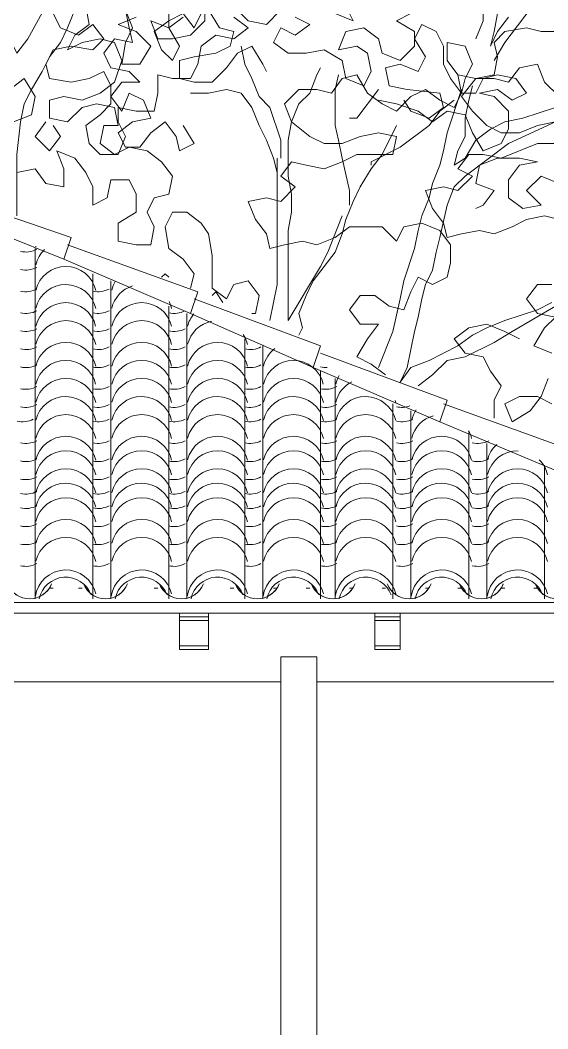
# Model space of a CAD drawing. Header units: millimetres. Extents: x 11446 to 37687, y -223 to 11932.
# Drawn here: x 26454 to 28010, y 4726 to 7702 of the extents above; entities that cross this region are included whole.
import ezdxf

# ---------------------------------------------------------------- set-up
doc = ezdxf.new("R2010")
doc.units = ezdxf.units.MM
for name, color, linetype, lineweight in [('A-ALV-___-___-EXI', 250, 'Continuous', 25), ('A-COB-___-___-EXI', 250, 'Continuous', 25), ('A-VEG-___-___-EXI', 250, 'Continuous', 25)]:
    doc.layers.add(name, color=color, linetype=linetype, lineweight=lineweight)

msp = doc.modelspace()

# ---------------------------------------------------------------- linework, layer by layer
at = {"layer": 'A-ALV-___-___-EXI', "color": 28, "lineweight": 15, "flags": 128}
for points in [[(27222.4, 4705), (27222.4, 5824.3), (27329, 5824.3), (27329, 4705), (27329, 2786.3), (27190.4, 2914.2), (26071.1, 2914.2), (25932.6, 2786.3), (27329, 2786.3), (27329, 1976.1)], [(28618.9, 1091.3), (28618.9, 5749.7), (27329, 5749.7)]]:
    msp.add_lwpolyline(points, dxfattribs=at)
at = {"layer": 'A-COB-___-___-EXI', "color": 28, "lineweight": 15}
for p, q in [((26550.8, 6026.9), (26540.2, 6026.9)), ((26636.1, 6026.9), (26625.4, 6026.9)), ((26860, 6026.9), (26849.3, 6026.9)), ((27083.8, 6026.9), (27073.2, 6026.9)), ((27211.7, 6026.9), (27201.1, 6026.9)), ((27307.7, 6026.9), (27297, 6026.9)), ((27435.6, 6026.9), (27424.9, 6026.9)), ((27531.5, 6026.9), (27520.9, 6026.9)), ((27659.5, 6026.9), (27648.8, 6026.9)), ((27755.4, 6026.9), (27744.7, 6026.9)), ((27883.3, 6026.9), (27872.7, 6026.9)), ((27979.3, 6026.9), (27968.6, 6026.9)), ((26923.9, 5941.6), (27009.2, 5941.6)), ((26923.9, 5930.9), (27009.2, 5930.9)), ((27499.6, 5941.6), (27574.2, 5941.6)), ((27499.6, 5930.9), (27574.2, 5930.9)), ((26923.9, 5856.3), (27009.2, 5856.3)), ((27499.6, 5856.3), (27574.2, 5856.3)), ((26039.2, 5749.7), (27222.4, 5749.7))]:
    msp.add_line(p, q, dxfattribs=at)
at = {"layer": 'A-COB-___-___-EXI', "color": 28, "lineweight": 15, "flags": 128}
for points in [[(25474.2, 7466), (25847.3, 7306.1), (26209.7, 7146.2), (26582.8, 6996.9), (26955.9, 6837), (27318.3, 6677.1), (27691.4, 6517.2), (27712.8, 6581.2), (27339.7, 6719.8)], [(26582.8, 6996.9), (26604.1, 7060.9), (26231, 7188.8)], [(26497.5, 7028.9), (26497.5, 6975.6), (26497.5, 6901), (26497.5, 6847.7), (26497.5, 6794.4), (26497.5, 6741.1), (26497.5, 6677.1), (26497.5, 6623.8), (26497.5, 6570.5), (26497.5, 6517.2), (26497.5, 6463.9), (26497.5, 6400), (26497.5, 6357.3), (26497.5, 6304), (26497.5, 6261.4), (26497.5, 6218.8), (26497.5, 6154.8), (26497.5, 6090.8), (26497.5, 5994.9)], [(26955.9, 6837), (26977.2, 6901), (26593.5, 7039.6)], [(26668.1, 6954.3), (26668.1, 6901), (26668.1, 6847.7), (26668.1, 6794.4), (26668.1, 6741.1), (26668.1, 6677.1), (26668.1, 6623.8), (26668.1, 6570.5), (26668.1, 6517.2), (26668.1, 6463.9), (26668.1, 6400), (26668.1, 6357.3), (26668.1, 6304), (26668.1, 6261.4), (26668.1, 6218.8), (26668.1, 6154.8), (26668.1, 6090.8), (26668.1, 5994.9)], [(26721.4, 6933), (26721.4, 6901), (26721.4, 6847.7), (26721.4, 6794.4), (26721.4, 6741.1), (26721.4, 6677.1), (26721.4, 6623.8), (26721.4, 6570.5), (26721.4, 6517.2), (26721.4, 6463.9), (26721.4, 6400), (26721.4, 6357.3), (26721.4, 6304), (26721.4, 6261.4), (26721.4, 6218.8), (26721.4, 6154.8), (26721.4, 6090.8), (26721.4, 5994.9)], [(27318.3, 6677.1), (27339.7, 6741.1), (26966.6, 6879.7)], [(26891.9, 6858.3), (26891.9, 6847.7), (26891.9, 6794.4), (26891.9, 6741.1), (26891.9, 6677.1), (26891.9, 6623.8), (26891.9, 6570.5), (26891.9, 6517.2), (26891.9, 6463.9), (26891.9, 6400), (26891.9, 6357.3), (26891.9, 6304), (26891.9, 6261.4), (26891.9, 6218.8), (26891.9, 6154.8), (26891.9, 6090.8), (26891.9, 5994.9)], [(26945.2, 6837), (26945.2, 6794.4), (26945.2, 6741.1), (26945.2, 6677.1), (26945.2, 6623.8), (26945.2, 6570.5), (26945.2, 6517.2), (26945.2, 6463.9), (26945.2, 6400), (26945.2, 6357.3), (26945.2, 6304), (26945.2, 6261.4), (26945.2, 6218.8), (26945.2, 6154.8), (26945.2, 6090.8), (26945.2, 5994.9)], [(27115.8, 6762.4), (27115.8, 6741.1), (27115.8, 6677.1), (27115.8, 6623.8), (27115.8, 6570.5), (27115.8, 6517.2), (27115.8, 6463.9), (27115.8, 6400), (27115.8, 6357.3), (27115.8, 6304), (27115.8, 6261.4), (27115.8, 6218.8), (27115.8, 6154.8), (27115.8, 6090.8), (27115.8, 5994.9)], [(27169.1, 6741.1), (27169.1, 6677.1), (27169.1, 6623.8), (27169.1, 6570.5), (27169.1, 6517.2), (27169.1, 6463.9), (27169.1, 6400), (27169.1, 6357.3), (27169.1, 6304), (27169.1, 6261.4), (27169.1, 6218.8), (27169.1, 6154.8), (27169.1, 6090.8), (27169.1, 5994.9)], [(27339.7, 6666.5), (27339.7, 6623.8), (27339.7, 6570.5), (27339.7, 6517.2), (27339.7, 6463.9), (27339.7, 6400), (27339.7, 6357.3), (27339.7, 6304), (27339.7, 6261.4), (27339.7, 6218.8), (27339.7, 6154.8), (27339.7, 6090.8), (27339.7, 5994.9)], [(27382.3, 6645.1), (27382.3, 6570.5), (27382.3, 6517.2), (27382.3, 6463.9), (27382.3, 6400), (27382.3, 6357.3), (27382.3, 6304), (27382.3, 6261.4), (27382.3, 6218.8), (27382.3, 6154.8), (27382.3, 6090.8), (27382.3, 5994.9)], [(27552.9, 6570.5), (27552.9, 6517.2), (27552.9, 6463.9), (27552.9, 6400), (27552.9, 6357.3), (27552.9, 6304), (27552.9, 6261.4), (27552.9, 6218.8), (27552.9, 6154.8), (27552.9, 6090.8), (27552.9, 5994.9)], [(27606.2, 6549.2), (27606.2, 6517.2), (27606.2, 6463.9), (27606.2, 6400), (27606.2, 6357.3), (27606.2, 6304), (27606.2, 6261.4), (27606.2, 6218.8), (27606.2, 6154.8), (27606.2, 6090.8), (27606.2, 5994.9)], [(27702.1, 6570.5), (28085.9, 6431.9), (28053.9, 6368), (28053.9, 6304), (28053.9, 6261.4), (28053.9, 6218.8), (28053.9, 6154.8), (28053.9, 6090.8), (28053.9, 5994.9)], [(27691.4, 6517.2), (28427, 6208.1), (28810.7, 6090.8), (28821.4, 6165.5), (28448.3, 6261.4)], [(27776.7, 6485.2), (27776.7, 6463.9), (27776.7, 6400), (27776.7, 6357.3), (27776.7, 6304), (27776.7, 6261.4), (27776.7, 6218.8), (27776.7, 6154.8), (27776.7, 6090.8), (27776.7, 5994.9)], [(27830, 6453.3), (27830, 6400), (27830, 6357.3), (27830, 6304), (27830, 6261.4), (27830, 6218.8), (27830, 6154.8), (27830, 6090.8), (27830, 5994.9)], [(28000.6, 6389.3), (28000.6, 6357.3), (28000.6, 6304), (28000.6, 6261.4), (28000.6, 6218.8), (28000.6, 6154.8), (28000.6, 6090.8), (28000.6, 5994.9)], [(15091.4, 5984.2), (29493, 5984.2), (29493, 5952.3), (15091.4, 5952.3), (15091.4, 5984.2), (15091.4, 6016.2), (14974.2, 5962.9), (12181.3, 4715.7), (12234.6, 4609.1), (15027.5, 5856.3), (15091.4, 5888.3)]]:
    msp.add_lwpolyline(points, dxfattribs=at)
for points in [[(26923.9, 5952.3), (27009.2, 5952.3), (27009.2, 5845.7), (26923.9, 5845.7)], [(27499.6, 5952.3), (27574.2, 5952.3), (27574.2, 5845.7), (27499.6, 5845.7)]]:
    msp.add_lwpolyline(points, close=True, dxfattribs=at)
at = {"layer": 'A-COB-___-___-EXI', "color": 18, "lineweight": 9}
for points in [[(26454.7, 7020.1), (26471.1, 7016.2), (26488.2, 7018.4), (26503, 7026.3)], [(26500.2, 7035.1), (26500, 7034.6), (26500, 7034.2), (26499.9, 7033.7)], [(26525.7, 7025.2), (26512.8, 7013.1), (26504, 6997.6), (26499.9, 6980.4)], [(26454.7, 6966.8), (26471.1, 6962.9), (26488.2, 6965.1), (26503, 6973)], [(26588.7, 6975.6), (26546.5, 6975.9), (26509.7, 6946.9), (26499.9, 6905.8)], [(26676.4, 6904.8), (26667.2, 6946), (26630.8, 6975.3), (26588.7, 6975.6)], [(26454.7, 6902.8), (26471.1, 6899), (26488.2, 6901.2), (26503, 6909)], [(26588.7, 6922.3), (26546.5, 6922.6), (26509.7, 6893.7), (26499.9, 6852.5)], [(26676.4, 6851.5), (26667.2, 6892.7), (26630.8, 6922), (26588.7, 6922.3)], [(26667.9, 6902.8), (26684.2, 6899), (26701.4, 6901.2), (26716.2, 6909)], [(26734.2, 6931.5), (26729.4, 6923.5), (26725.9, 6914.8), (26723.7, 6905.8)], [(26784.8, 6918.1), (26754.3, 6908.7), (26731.2, 6883.7), (26723.7, 6852.5)], [(26454.7, 6838.9), (26471.1, 6835), (26488.2, 6837.2), (26503, 6845)], [(26588.1, 6869), (26546.2, 6869), (26509.7, 6840.2), (26499.9, 6799.4)], [(26676.2, 6799.4), (26666.6, 6840.2), (26630.1, 6869), (26588.1, 6869)], [(26667.9, 6838.9), (26684.2, 6835), (26701.4, 6837.2), (26716.2, 6845)], [(26812, 6869), (26770, 6869), (26733.5, 6840.2), (26723.7, 6799.4)], [(26900.1, 6799.4), (26890.5, 6840.2), (26854, 6869), (26812, 6869)], [(26891.8, 6838.9), (26908.1, 6835), (26925.2, 6837.2), (26940.1, 6845)], [(26900.3, 6851.5), (26898.8, 6858.5), (26896.3, 6865.3), (26893.1, 6871.8)], [(26588.7, 6815.7), (26546.5, 6816), (26509.7, 6787.1), (26499.9, 6745.9)], [(26676.4, 6744.9), (26667.2, 6786.1), (26630.8, 6815.4), (26588.7, 6815.7)], [(26812.5, 6815.7), (26770.3, 6816), (26733.5, 6787.1), (26723.7, 6745.9)], [(26900.3, 6744.9), (26891.1, 6786.1), (26854.6, 6815.4), (26812.5, 6815.7)], [(26965.6, 6835.7), (26956.9, 6825.2), (26950.9, 6812.7), (26947.6, 6799.4)], [(26454.7, 6785.6), (26471.1, 6781.7), (26488.2, 6783.9), (26503, 6791.7)], [(26667.9, 6785.6), (26684.2, 6781.7), (26701.4, 6783.9), (26716.2, 6791.7)], [(26891.8, 6785.6), (26908.1, 6781.7), (26925.2, 6783.9), (26940.1, 6791.7)], [(27018.7, 6814), (26983.7, 6807.4), (26955.9, 6780.7), (26947.6, 6745.9)], [(27124.1, 6744.9), (27121.8, 6755.4), (27117.6, 6765.4), (27111.8, 6774.4)], [(26454.7, 6732.3), (26471.1, 6728.4), (26488.2, 6730.6), (26503, 6738.4)], [(26588.7, 6751.7), (26546.5, 6752.1), (26509.7, 6723.1), (26499.9, 6681.9)], [(26676.4, 6681), (26667.2, 6722.1), (26630.8, 6751.4), (26588.7, 6751.7)], [(26667.9, 6732.3), (26684.2, 6728.4), (26701.4, 6730.6), (26716.2, 6738.4)], [(26812.5, 6751.7), (26770.3, 6752.1), (26733.5, 6723.1), (26723.7, 6681.9)], [(26900.3, 6681), (26891.1, 6722.1), (26854.6, 6751.4), (26812.5, 6751.7)], [(26891.8, 6732.3), (26908.1, 6728.4), (26925.2, 6730.6), (26940.1, 6738.4)], [(27036.4, 6751.7), (26994.2, 6752.1), (26957.4, 6723.1), (26947.6, 6681.9)], [(27124.1, 6681), (27114.9, 6722.1), (27078.5, 6751.4), (27036.4, 6751.7)], [(27115.6, 6732.3), (27132, 6728.4), (27149.1, 6730.6), (27163.9, 6738.4)], [(27171.6, 6746.1), (27171.5, 6746.1), (27171.5, 6746.1), (27171.5, 6745.9)], [(27205.1, 6733.4), (27188.2, 6720.7), (27176.3, 6702.6), (27171.5, 6681.9)], [(26588.1, 6698.4), (26546.2, 6698.4), (26509.7, 6669.6), (26499.9, 6628.8)], [(26676.2, 6628.8), (26666.6, 6669.6), (26630.1, 6698.4), (26588.1, 6698.4)], [(26812, 6698.4), (26770, 6698.4), (26733.5, 6669.6), (26723.7, 6628.8)], [(26900.1, 6628.8), (26890.5, 6669.6), (26854, 6698.4), (26812, 6698.4)], [(27035.9, 6698.4), (26993.9, 6698.4), (26957.4, 6669.6), (26947.6, 6628.8)], [(27123.9, 6628.8), (27114.3, 6669.6), (27077.8, 6698.4), (27035.9, 6698.4)], [(27259.7, 6698.4), (27217.8, 6698.4), (27181.3, 6669.6), (27171.5, 6628.8)], [(27347.8, 6628.8), (27338.2, 6669.6), (27301.7, 6698.4), (27259.7, 6698.4)], [(26454.7, 6679), (26471.1, 6675.1), (26488.2, 6677.3), (26503, 6685.1)], [(26667.9, 6679), (26684.2, 6675.1), (26701.4, 6677.3), (26716.2, 6685.1)], [(26891.8, 6679), (26908.1, 6675.1), (26925.2, 6677.3), (26940.1, 6685.1)], [(27115.6, 6679), (27132, 6675.1), (27149.1, 6677.3), (27163.9, 6685.1)], [(27339.5, 6679), (27346, 6677.5), (27352.8, 6676.8), (27359.5, 6677.3)], [(26588.7, 6645.1), (26546.5, 6645.5), (26509.7, 6616.5), (26499.9, 6575.3)], [(26676.4, 6574.4), (26667.2, 6615.5), (26630.8, 6644.8), (26588.7, 6645.1)], [(26812.5, 6645.1), (26770.3, 6645.5), (26733.5, 6616.5), (26723.7, 6575.3)], [(26900.3, 6574.4), (26891.1, 6615.5), (26854.6, 6644.8), (26812.5, 6645.1)], [(27036.4, 6645.1), (26994.2, 6645.5), (26957.4, 6616.5), (26947.6, 6575.3)], [(27124.1, 6574.4), (27114.9, 6615.5), (27078.5, 6644.8), (27036.4, 6645.1)], [(27260.2, 6645.1), (27218.1, 6645.5), (27181.3, 6616.5), (27171.5, 6575.3)], [(27348, 6574.4), (27338.8, 6615.5), (27302.4, 6644.8), (27260.2, 6645.1)], [(27394.6, 6653.6), (27390.1, 6645.8), (27386.8, 6637.5), (27384.6, 6628.8)], [(26454.7, 6615), (26471.1, 6611.2), (26488.2, 6613.3), (26503, 6621.2)], [(26667.9, 6615), (26684.2, 6611.2), (26701.4, 6613.3), (26716.2, 6621.2)], [(26891.8, 6615), (26908.1, 6611.2), (26925.2, 6613.3), (26940.1, 6621.2)], [(27115.6, 6615), (27132, 6611.2), (27149.1, 6613.3), (27163.9, 6621.2)], [(27339.5, 6615), (27355.8, 6611.2), (27373, 6613.3), (27387.8, 6621.2)], [(27431.6, 6635.2), (27408, 6623.1), (27390.8, 6601.4), (27384.6, 6575.3)], [(26588.7, 6591.8), (26546.5, 6592.2), (26509.7, 6563.2), (26499.9, 6522)], [(26676.4, 6521.1), (26667.2, 6562.2), (26630.8, 6591.5), (26588.7, 6591.8)], [(26812.5, 6591.8), (26770.3, 6592.2), (26733.5, 6563.2), (26723.7, 6522)], [(26900.3, 6521.1), (26891.1, 6562.2), (26854.6, 6591.5), (26812.5, 6591.8)], [(27036.4, 6591.8), (26994.2, 6592.2), (26957.4, 6563.2), (26947.6, 6522)], [(27124.1, 6521.1), (27114.9, 6562.2), (27078.5, 6591.5), (27036.4, 6591.8)], [(27260.2, 6591.8), (27218.1, 6592.2), (27181.3, 6563.2), (27171.5, 6522)], [(27348, 6521.1), (27338.8, 6562.2), (27302.4, 6591.5), (27260.2, 6591.8)], [(27473.4, 6591.8), (27431.3, 6592.2), (27394.5, 6563.2), (27384.6, 6522)], [(27561.2, 6521.1), (27552, 6562.2), (27515.5, 6591.5), (27473.4, 6591.8)], [(27561.2, 6574.4), (27560.8, 6576.5), (27560.2, 6578.5), (27559.7, 6580.5)], [(26454.7, 6561.7), (26471.1, 6557.9), (26488.2, 6560), (26503, 6567.9)], [(26667.9, 6561.7), (26684.2, 6557.9), (26701.4, 6560), (26716.2, 6567.9)], [(26891.8, 6561.7), (26908.1, 6557.9), (26925.2, 6560), (26940.1, 6567.9)], [(27115.6, 6561.7), (27132, 6557.9), (27149.1, 6560), (27163.9, 6567.9)], [(27339.5, 6561.7), (27355.8, 6557.9), (27373, 6560), (27387.8, 6567.9)], [(27563.3, 6561.7), (27576.7, 6558.5), (27590.5, 6559.4), (27603.3, 6564.2)], [(27621.8, 6552.4), (27615.7, 6543.2), (27611.2, 6532.9), (27608.5, 6522)], [(26444.6, 6519.1), (26460.7, 6515.2), (26477.7, 6517.4), (26492.4, 6525.2)], [(26588.7, 6538.5), (26546.5, 6538.9), (26509.7, 6509.9), (26499.9, 6468.7)], [(26676.4, 6467.8), (26667.2, 6508.9), (26630.8, 6538.2), (26588.7, 6538.5)], [(26668.4, 6519.1), (26684.6, 6515.2), (26701.6, 6517.4), (26716.2, 6525.2)], [(26812.5, 6538.5), (26770.3, 6538.9), (26733.5, 6509.9), (26723.7, 6468.7)], [(26900.3, 6467.8), (26891.1, 6508.9), (26854.6, 6538.2), (26812.5, 6538.5)], [(26892.3, 6519.1), (26908.4, 6515.2), (26925.4, 6517.4), (26940.1, 6525.2)], [(27036.4, 6538.5), (26994.2, 6538.9), (26957.4, 6509.9), (26947.6, 6468.7)], [(27124.1, 6467.8), (27114.9, 6508.9), (27078.5, 6538.2), (27036.4, 6538.5)], [(27116.1, 6519.1), (27132.3, 6515.2), (27149.3, 6517.4), (27163.9, 6525.2)], [(27260.2, 6538.5), (27218.1, 6538.9), (27181.3, 6509.9), (27171.5, 6468.7)], [(27348, 6467.8), (27338.8, 6508.9), (27302.4, 6538.2), (27260.2, 6538.5)], [(27340, 6519.1), (27356.2, 6515.2), (27373.1, 6517.4), (27387.8, 6525.2)], [(27473.4, 6538.5), (27431.3, 6538.9), (27394.5, 6509.9), (27384.6, 6468.7)], [(27561.2, 6467.8), (27552, 6508.9), (27515.5, 6538.2), (27473.4, 6538.5)], [(27563.9, 6519.1), (27580, 6515.2), (27597, 6517.4), (27611.7, 6525.2)], [(27672.8, 6535.4), (27640.8, 6526.6), (27616.1, 6501.1), (27608.5, 6468.7)], [(27785, 6467.8), (27783.4, 6475.9), (27780.4, 6483.8), (27776.4, 6491.1)], [(26454.7, 6455.1), (26471.1, 6451.3), (26488.2, 6453.4), (26503, 6461.3)], [(26588.7, 6474.6), (26546.5, 6474.9), (26509.7, 6445.9), (26499.9, 6404.8)], [(26676.4, 6403.8), (26667.2, 6445), (26630.8, 6474.2), (26588.7, 6474.6)], [(26667.9, 6455.1), (26684.2, 6451.3), (26701.4, 6453.4), (26716.2, 6461.3)], [(26812.5, 6474.6), (26770.3, 6474.9), (26733.5, 6445.9), (26723.7, 6404.8)], [(26900.3, 6403.8), (26891.1, 6445), (26854.6, 6474.2), (26812.5, 6474.6)], [(26891.8, 6455.1), (26908.1, 6451.3), (26925.2, 6453.4), (26940.1, 6461.3)], [(27036.4, 6474.6), (26994.2, 6474.9), (26957.4, 6445.9), (26947.6, 6404.8)], [(27124.1, 6403.8), (27114.9, 6445), (27078.5, 6474.2), (27036.4, 6474.6)], [(27115.6, 6455.1), (27132, 6451.3), (27149.1, 6453.4), (27163.9, 6461.3)], [(27260.2, 6474.6), (27218.1, 6474.9), (27181.3, 6445.9), (27171.5, 6404.8)], [(27348, 6403.8), (27338.8, 6445), (27302.4, 6474.2), (27260.2, 6474.6)], [(27339.5, 6455.1), (27355.8, 6451.3), (27373, 6453.4), (27387.8, 6461.3)], [(27473.4, 6474.6), (27431.3, 6474.9), (27394.5, 6445.9), (27384.6, 6404.8)], [(27561.2, 6403.8), (27552, 6445), (27515.5, 6474.2), (27473.4, 6474.6)], [(27563.3, 6455.1), (27579.7, 6451.3), (27596.8, 6453.4), (27611.7, 6461.3)], [(27697.3, 6474.6), (27655.1, 6474.9), (27618.3, 6445.9), (27608.5, 6404.8)], [(27785, 6403.8), (27775.9, 6445), (27739.4, 6474.2), (27697.3, 6474.6)], [(27787.2, 6455.1), (27803.5, 6451.3), (27820.7, 6453.4), (27835.5, 6461.3)], [(26588.7, 6431.9), (26546.5, 6432.3), (26509.7, 6403.3), (26499.9, 6362.1)], [(26676.4, 6361.2), (26667.2, 6402.3), (26630.8, 6431.6), (26588.7, 6431.9)], [(26812.5, 6431.9), (26770.3, 6432.3), (26733.5, 6403.3), (26723.7, 6362.1)], [(26900.3, 6361.2), (26891.1, 6402.3), (26854.6, 6431.6), (26812.5, 6431.9)], [(27036.4, 6431.9), (26994.2, 6432.3), (26957.4, 6403.3), (26947.6, 6362.1)], [(27124.1, 6361.2), (27114.9, 6402.3), (27078.5, 6431.6), (27036.4, 6431.9)], [(27260.2, 6431.9), (27218.1, 6432.3), (27181.3, 6403.3), (27171.5, 6362.1)], [(27348, 6361.2), (27338.8, 6402.3), (27302.4, 6431.6), (27260.2, 6431.9)], [(27473.4, 6431.9), (27431.3, 6432.3), (27394.5, 6403.3), (27384.6, 6362.1)], [(27561.2, 6361.2), (27552, 6402.3), (27515.5, 6431.6), (27473.4, 6431.9)], [(27697.3, 6431.9), (27655.1, 6432.3), (27618.3, 6403.3), (27608.5, 6362.1)], [(27785, 6361.2), (27775.9, 6402.3), (27739.4, 6431.6), (27697.3, 6431.9)], [(27859.2, 6450.6), (27845.8, 6438.4), (27836.5, 6422.4), (27832.4, 6404.8)], [(27922.1, 6431.9), (27879.5, 6432.6), (27842.2, 6403.6), (27832.4, 6362.1)], [(26454.7, 6401.8), (26471.1, 6398), (26488.2, 6400.1), (26503, 6408)], [(26667.9, 6401.8), (26684.2, 6398), (26701.4, 6400.1), (26716.2, 6408)], [(26891.8, 6401.8), (26908.1, 6398), (26925.2, 6400.1), (26940.1, 6408)], [(27115.6, 6401.8), (27132, 6398), (27149.1, 6400.1), (27163.9, 6408)], [(27339.5, 6401.8), (27355.8, 6398), (27373, 6400.1), (27387.8, 6408)], [(27563.3, 6401.8), (27579.7, 6398), (27596.8, 6400.1), (27611.7, 6408)], [(27787.2, 6401.8), (27803.5, 6398), (27820.7, 6400.1), (27835.5, 6408)], [(28008.9, 6361.2), (28005.2, 6377.8), (27996.9, 6393), (27984.9, 6405.1)], [(26588.7, 6378.6), (26546.5, 6379), (26509.7, 6350), (26499.9, 6308.8)], [(26676.4, 6307.9), (26667.2, 6349), (26630.8, 6378.3), (26588.7, 6378.6)], [(26812.5, 6378.6), (26770.3, 6379), (26733.5, 6350), (26723.7, 6308.8)], [(26900.3, 6307.9), (26891.1, 6349), (26854.6, 6378.3), (26812.5, 6378.6)], [(27036.4, 6378.6), (26994.2, 6379), (26957.4, 6350), (26947.6, 6308.8)], [(27124.1, 6307.9), (27114.9, 6349), (27078.5, 6378.3), (27036.4, 6378.6)], [(27260.2, 6378.6), (27218.1, 6379), (27181.3, 6350), (27171.5, 6308.8)], [(27348, 6307.9), (27338.8, 6349), (27302.4, 6378.3), (27260.2, 6378.6)], [(27473.4, 6378.6), (27431.3, 6379), (27394.5, 6350), (27384.6, 6308.8)], [(27561.2, 6307.9), (27552, 6349), (27515.5, 6378.3), (27473.4, 6378.6)], [(27697.3, 6378.6), (27655.1, 6379), (27618.3, 6350), (27608.5, 6308.8)], [(27785, 6307.9), (27775.9, 6349), (27739.4, 6378.3), (27697.3, 6378.6)], [(27921.1, 6378.6), (27879, 6379), (27842.2, 6350), (27832.4, 6308.8)], [(28008.9, 6307.9), (27999.7, 6349), (27963.3, 6378.3), (27921.1, 6378.6)], [(26454.7, 6348.5), (26471.1, 6344.7), (26488.2, 6346.8), (26503, 6354.7)], [(26667.9, 6348.5), (26684.2, 6344.7), (26701.4, 6346.8), (26716.2, 6354.7)], [(26891.8, 6348.5), (26908.1, 6344.7), (26925.2, 6346.8), (26940.1, 6354.7)], [(27115.6, 6348.5), (27132, 6344.7), (27149.1, 6346.8), (27163.9, 6354.7)], [(27339.5, 6348.5), (27355.8, 6344.7), (27373, 6346.8), (27387.8, 6354.7)], [(27563.3, 6348.5), (27579.7, 6344.7), (27596.8, 6346.8), (27611.7, 6354.7)], [(27787.2, 6348.5), (27803.5, 6344.7), (27820.7, 6346.8), (27835.5, 6354.7)], [(26454.7, 6305.9), (26471.1, 6302), (26488.2, 6304.2), (26503, 6312)], [(26588.7, 6336), (26546.5, 6336.4), (26509.7, 6307.4), (26499.9, 6266.2)], [(26676.4, 6265.2), (26667.2, 6306.4), (26630.8, 6335.7), (26588.7, 6336)], [(26667.9, 6305.9), (26684.2, 6302), (26701.4, 6304.2), (26716.2, 6312)], [(26812.5, 6336), (26770.3, 6336.4), (26733.5, 6307.4), (26723.7, 6266.2)], [(26900.3, 6265.2), (26891.1, 6306.4), (26854.6, 6335.7), (26812.5, 6336)], [(26891.8, 6305.9), (26908.1, 6302), (26925.2, 6304.2), (26940.1, 6312)], [(27036.4, 6336), (26994.2, 6336.4), (26957.4, 6307.4), (26947.6, 6266.2)], [(27124.1, 6265.2), (27114.9, 6306.4), (27078.5, 6335.7), (27036.4, 6336)], [(27115.6, 6305.9), (27132, 6302), (27149.1, 6304.2), (27163.9, 6312)], [(27260.2, 6336), (27218.1, 6336.4), (27181.3, 6307.4), (27171.5, 6266.2)], [(27348, 6265.2), (27338.8, 6306.4), (27302.4, 6335.7), (27260.2, 6336)], [(27339.5, 6305.9), (27355.8, 6302), (27373, 6304.2), (27387.8, 6312)], [(27473.4, 6336), (27431.3, 6336.4), (27394.5, 6307.4), (27384.6, 6266.2)], [(27561.2, 6265.2), (27552, 6306.4), (27515.5, 6335.7), (27473.4, 6336)], [(27563.3, 6305.9), (27579.7, 6302), (27596.8, 6304.2), (27611.7, 6312)], [(27697.3, 6336), (27655.1, 6336.4), (27618.3, 6307.4), (27608.5, 6266.2)], [(27785, 6265.2), (27775.9, 6306.4), (27739.4, 6335.7), (27697.3, 6336)], [(27787.2, 6305.9), (27803.5, 6302), (27820.7, 6304.2), (27835.5, 6312)], [(27921.1, 6336), (27879, 6336.4), (27842.2, 6307.4), (27832.4, 6266.2)], [(28008.9, 6265.2), (27999.7, 6306.4), (27963.3, 6335.7), (27921.1, 6336)], [(26588.7, 6293.4), (26546.5, 6293.7), (26509.7, 6264.7), (26499.9, 6223.6)], [(26676.4, 6222.6), (26667.2, 6263.7), (26630.8, 6293), (26588.7, 6293.4)], [(26812.5, 6293.4), (26770.3, 6293.7), (26733.5, 6264.7), (26723.7, 6223.6)], [(26900.3, 6222.6), (26891.1, 6263.7), (26854.6, 6293), (26812.5, 6293.4)], [(27036.4, 6293.4), (26994.2, 6293.7), (26957.4, 6264.7), (26947.6, 6223.6)], [(27124.1, 6222.6), (27114.9, 6263.7), (27078.5, 6293), (27036.4, 6293.4)], [(27260.2, 6293.4), (27218.1, 6293.7), (27181.3, 6264.7), (27171.5, 6223.6)], [(27348, 6222.6), (27338.8, 6263.7), (27302.4, 6293), (27260.2, 6293.4)], [(27473.4, 6293.4), (27431.3, 6293.7), (27394.5, 6264.7), (27384.6, 6223.6)], [(27561.2, 6222.6), (27552, 6263.7), (27515.5, 6293), (27473.4, 6293.4)], [(27697.3, 6293.4), (27655.1, 6293.7), (27618.3, 6264.7), (27608.5, 6223.6)], [(27785, 6222.6), (27775.9, 6263.7), (27739.4, 6293), (27697.3, 6293.4)], [(27921.1, 6293.4), (27879, 6293.7), (27842.2, 6264.7), (27832.4, 6223.6)], [(28008.9, 6222.6), (27999.7, 6263.7), (27963.3, 6293), (27921.1, 6293.4)], [(26454.7, 6263.2), (26471.1, 6259.4), (26488.2, 6261.6), (26503, 6269.4)], [(26667.9, 6263.2), (26684.2, 6259.4), (26701.4, 6261.6), (26716.2, 6269.4)], [(26891.8, 6263.2), (26908.1, 6259.4), (26925.2, 6261.6), (26940.1, 6269.4)], [(27115.6, 6263.2), (27132, 6259.4), (27149.1, 6261.6), (27163.9, 6269.4)], [(27339.5, 6263.2), (27355.8, 6259.4), (27373, 6261.6), (27387.8, 6269.4)], [(27563.3, 6263.2), (27579.7, 6259.4), (27596.8, 6261.6), (27611.7, 6269.4)], [(27787.2, 6263.2), (27803.5, 6259.4), (27820.7, 6261.6), (27835.5, 6269.4)], [(26588.7, 6229.4), (26546.5, 6229.8), (26509.7, 6200.8), (26499.9, 6159.6)], [(26676.4, 6158.6), (26667.2, 6199.8), (26630.8, 6229.1), (26588.7, 6229.4)], [(26812.5, 6229.4), (26770.3, 6229.8), (26733.5, 6200.8), (26723.7, 6159.6)], [(26900.3, 6158.6), (26891.1, 6199.8), (26854.6, 6229.1), (26812.5, 6229.4)], [(27036.4, 6229.4), (26994.2, 6229.8), (26957.4, 6200.8), (26947.6, 6159.6)], [(27124.1, 6158.6), (27114.9, 6199.8), (27078.5, 6229.1), (27036.4, 6229.4)], [(27260.2, 6229.4), (27218.1, 6229.8), (27181.3, 6200.8), (27171.5, 6159.6)], [(27348, 6158.6), (27338.8, 6199.8), (27302.4, 6229.1), (27260.2, 6229.4)], [(27473.4, 6229.4), (27431.3, 6229.8), (27394.5, 6200.8), (27384.6, 6159.6)], [(27561.2, 6158.6), (27552, 6199.8), (27515.5, 6229.1), (27473.4, 6229.4)], [(27697.3, 6229.4), (27655.1, 6229.8), (27618.3, 6200.8), (27608.5, 6159.6)], [(27785, 6158.6), (27775.9, 6199.8), (27739.4, 6229.1), (27697.3, 6229.4)], [(27921.1, 6229.4), (27879, 6229.8), (27842.2, 6200.8), (27832.4, 6159.6)], [(28008.9, 6158.6), (27999.7, 6199.8), (27963.3, 6229.1), (27921.1, 6229.4)], [(26454.7, 6209.9), (26471.1, 6206.1), (26488.2, 6208.3), (26503, 6216.1)], [(26667.9, 6209.9), (26684.2, 6206.1), (26701.4, 6208.3), (26716.2, 6216.1)], [(26891.8, 6209.9), (26908.1, 6206.1), (26925.2, 6208.3), (26940.1, 6216.1)], [(27115.6, 6209.9), (27132, 6206.1), (27149.1, 6208.3), (27163.9, 6216.1)], [(27339.5, 6209.9), (27355.8, 6206.1), (27373, 6208.3), (27387.8, 6216.1)], [(27563.3, 6209.9), (27579.7, 6206.1), (27596.8, 6208.3), (27611.7, 6216.1)], [(27787.2, 6209.9), (27803.5, 6206.1), (27820.7, 6208.3), (27835.5, 6216.1)], [(26454.7, 6156.6), (26471.1, 6152.8), (26488.2, 6155), (26503, 6162.8)], [(26588.7, 6176.1), (26546.5, 6176.5), (26509.7, 6147.5), (26499.9, 6106.3)], [(26676.4, 6105.3), (26667.2, 6146.5), (26630.8, 6175.8), (26588.7, 6176.1)], [(26667.9, 6156.6), (26684.2, 6152.8), (26701.4, 6155), (26716.2, 6162.8)], [(26812.5, 6176.1), (26770.3, 6176.5), (26733.5, 6147.5), (26723.7, 6106.3)], [(26900.3, 6105.3), (26891.1, 6146.5), (26854.6, 6175.8), (26812.5, 6176.1)], [(26891.8, 6156.6), (26908.1, 6152.8), (26925.2, 6155), (26940.1, 6162.8)], [(27036.4, 6176.1), (26994.2, 6176.5), (26957.4, 6147.5), (26947.6, 6106.3)], [(27124.1, 6105.3), (27114.9, 6146.5), (27078.5, 6175.8), (27036.4, 6176.1)], [(27115.6, 6156.6), (27132, 6152.8), (27149.1, 6155), (27163.9, 6162.8)], [(27260.2, 6176.1), (27218.1, 6176.5), (27181.3, 6147.5), (27171.5, 6106.3)], [(27348, 6105.3), (27338.8, 6146.5), (27302.4, 6175.8), (27260.2, 6176.1)], [(27339.5, 6156.6), (27355.8, 6152.8), (27373, 6155), (27387.8, 6162.8)], [(27473.4, 6176.1), (27431.3, 6176.5), (27394.5, 6147.5), (27384.6, 6106.3)], [(27561.2, 6105.3), (27552, 6146.5), (27515.5, 6175.8), (27473.4, 6176.1)], [(27563.3, 6156.6), (27579.7, 6152.8), (27596.8, 6155), (27611.7, 6162.8)], [(27697.3, 6176.1), (27655.1, 6176.5), (27618.3, 6147.5), (27608.5, 6106.3)], [(27785, 6105.3), (27775.9, 6146.5), (27739.4, 6175.8), (27697.3, 6176.1)], [(27787.2, 6156.6), (27803.5, 6152.8), (27820.7, 6155), (27835.5, 6162.8)], [(27921.1, 6176.1), (27879, 6176.5), (27842.2, 6147.5), (27832.4, 6106.3)], [(28008.9, 6105.3), (27999.7, 6146.5), (27963.3, 6175.8), (27921.1, 6176.1)], [(26454.7, 6092.7), (26471.1, 6088.8), (26488.2, 6091), (26503, 6098.8)], [(26584.6, 6080.2), (26540.9, 6078.3), (26504.7, 6045.7), (26498.4, 6002.4)], [(26676.4, 6009.4), (26666.9, 6052), (26628.3, 6081.8), (26584.6, 6080.2)], [(26667.9, 6092.7), (26684.2, 6088.8), (26701.4, 6091), (26716.2, 6098.8)], [(26808.5, 6080.2), (26764.7, 6078.3), (26728.6, 6045.7), (26722.2, 6002.4)], [(26900.3, 6009.4), (26890.8, 6052), (26852.1, 6081.8), (26808.5, 6080.2)], [(26891.8, 6092.7), (26908.1, 6088.8), (26925.2, 6091), (26940.1, 6098.8)], [(27032.4, 6080.2), (26988.6, 6078.3), (26952.4, 6045.7), (26946.1, 6002.4)], [(27124.1, 6009.4), (27114.7, 6052), (27076, 6081.8), (27032.4, 6080.2)], [(27115.6, 6092.7), (27132, 6088.8), (27149.1, 6091), (27163.9, 6098.8)], [(27256.2, 6080.2), (27212.4, 6078.3), (27176.3, 6045.7), (27170, 6002.4)], [(27348, 6009.4), (27338.5, 6052), (27299.8, 6081.8), (27256.2, 6080.2)], [(27339.5, 6092.7), (27355.8, 6088.8), (27373, 6091), (27387.8, 6098.8)], [(27469.4, 6080.2), (27425.6, 6078.3), (27389.5, 6045.7), (27383.2, 6002.4)], [(27561.2, 6009.4), (27551.7, 6052), (27513, 6081.8), (27469.4, 6080.2)], [(27563.3, 6092.7), (27579.7, 6088.8), (27596.8, 6091), (27611.7, 6098.8)], [(27693.3, 6080.2), (27649.5, 6078.3), (27613.3, 6045.7), (27607, 6002.4)], [(27785, 6009.4), (27775.6, 6052), (27736.9, 6081.8), (27693.3, 6080.2)], [(27787.2, 6092.7), (27803.5, 6088.8), (27820.7, 6091), (27835.5, 6098.8)], [(27917.1, 6080.2), (27873.3, 6078.3), (27837.2, 6045.7), (27830.9, 6002.4)], [(28008.9, 6009.4), (27999.4, 6052), (27960.8, 6081.8), (27917.1, 6080.2)], [(26582, 6058.7), (26546.7, 6055.9), (26517.2, 6030.2), (26509.9, 5995.4)], [(26662.9, 6007), (26650.4, 6040.3), (26617.4, 6061.4), (26582, 6058.7)], [(26805.8, 6058.7), (26770.5, 6055.9), (26741, 6030.2), (26733.7, 5995.4)], [(26886.8, 6007), (26874.3, 6040.3), (26841.3, 6061.4), (26805.8, 6058.7)], [(27029.7, 6058.7), (26994.4, 6055.9), (26964.9, 6030.2), (26957.6, 5995.4)], [(27110.6, 6007), (27098.2, 6040.3), (27065.2, 6061.4), (27029.7, 6058.7)], [(27253.5, 6058.7), (27218.2, 6055.9), (27188.8, 6030.2), (27181.4, 5995.4)], [(27334.5, 6007), (27322, 6040.3), (27289, 6061.4), (27253.5, 6058.7)], [(27466.7, 6058.7), (27431.4, 6055.9), (27402, 6030.2), (27394.6, 5995.4)], [(27547.7, 6007), (27535.2, 6040.3), (27502.2, 6061.4), (27466.7, 6058.7)], [(27690.6, 6058.7), (27655.3, 6055.9), (27625.8, 6030.2), (27618.5, 5995.4)], [(27771.6, 6007), (27759.1, 6040.3), (27726.1, 6061.4), (27690.6, 6058.7)], [(27914.4, 6058.7), (27879.1, 6055.9), (27849.7, 6030.2), (27842.3, 5995.4)], [(27995.4, 6007), (27982.9, 6040.3), (27949.9, 6061.4), (27914.4, 6058.7)], [(26416.7, 6039.4), (26427.1, 6012.5), (26452.9, 5994.9), (26481.5, 5994.9)], [(26417.6, 6037.5), (26428.4, 6011.7), (26453.6, 5994.9), (26481.5, 5994.9)], [(26481.5, 5994.9), (26510.2, 5994.9), (26535.8, 6012.5), (26546.2, 6039.4)], [(26481.5, 5994.9), (26509.3, 5994.9), (26534.7, 6011.7), (26545.3, 6037.5)], [(26640.6, 6039.4), (26650.9, 6012.5), (26676.7, 5994.9), (26705.4, 5994.9)], [(26641.4, 6037.5), (26652.3, 6011.7), (26677.4, 5994.9), (26705.4, 5994.9)], [(26705.4, 5994.9), (26734.1, 5994.9), (26759.7, 6012.5), (26770, 6039.4)], [(26705.4, 5994.9), (26733.2, 5994.9), (26758.5, 6011.7), (26769.2, 6037.5)], [(26864.4, 6039.4), (26874.8, 6012.5), (26900.6, 5994.9), (26929.3, 5994.9)], [(26865.3, 6037.5), (26876.1, 6011.7), (26901.3, 5994.9), (26929.3, 5994.9)], [(26929.3, 5994.9), (26957.9, 5994.9), (26983.5, 6012.5), (26993.9, 6039.4)], [(26929.3, 5994.9), (26957.1, 5994.9), (26982.4, 6011.7), (26993, 6037.5)], [(27088.3, 6039.4), (27098.7, 6012.5), (27124.5, 5994.9), (27153.1, 5994.9)], [(27089.2, 6037.5), (27100, 6011.7), (27125.1, 5994.9), (27153.1, 5994.9)], [(27153.1, 5994.9), (27181.8, 5994.9), (27207.4, 6012.5), (27217.8, 6039.4)], [(27153.1, 5994.9), (27180.9, 5994.9), (27206.2, 6011.7), (27216.9, 6037.5)], [(27312.2, 6039.4), (27322.5, 6012.5), (27348.3, 5994.9), (27377, 5994.9)], [(27313, 6037.5), (27323.8, 6011.7), (27349, 5994.9), (27377, 5994.9)], [(27377, 5994.9), (27405.6, 5994.9), (27431.3, 6012.5), (27441.6, 6039.4)], [(27377, 5994.9), (27404.8, 5994.9), (27430.1, 6011.7), (27440.8, 6037.5)], [(27536, 6039.4), (27546.4, 6012.5), (27572.2, 5994.9), (27600.8, 5994.9)], [(27536.9, 6037.5), (27547.7, 6011.7), (27572.9, 5994.9), (27600.8, 5994.9)], [(27600.8, 5994.9), (27629.5, 5994.9), (27655.1, 6012.5), (27665.5, 6039.4)], [(27600.8, 5994.9), (27628.6, 5994.9), (27654, 6011.7), (27664.6, 6037.5)], [(27749.2, 6039.4), (27759.6, 6012.5), (27785.4, 5994.9), (27814, 5994.9)], [(27750.1, 6037.5), (27760.9, 6011.7), (27786.1, 5994.9), (27814, 5994.9)], [(27814, 5994.9), (27842.7, 5994.9), (27868.3, 6012.5), (27878.7, 6039.4)], [(27814, 5994.9), (27841.8, 5994.9), (27867.2, 6011.7), (27877.8, 6037.5)], [(27973.1, 6039.4), (27983.4, 6012.5), (28009.2, 5994.9), (28037.9, 5994.9)], [(27973.9, 6037.5), (27984.8, 6011.7), (28009.9, 5994.9), (28037.9, 5994.9)]]:
    msp.add_open_spline(points, degree=3, dxfattribs=at)
at = {"layer": 'A-VEG-___-___-EXI', "color": 28, "lineweight": 15, "flags": 128}
for points in [[(26742.7, 8169.5), (26721.4, 8126.9), (26700.1, 8073.6), (26689.4, 8030.9), (26646.8, 7924.3), (26646.8, 7871), (26636.1, 7828.4), (26625.4, 7775.1), (26614.8, 7732.5), (26593.5, 7679.2), (26572.2, 7636.5), (26540.2, 7593.9), (26518.8, 7551.2), (26486.9, 7497.9), (26465.6, 7455.3), (26454.9, 7402), (26444.2, 7306.1), (26444.2, 7124.8)], [(27798, 7647.2), (27819.4, 7700.5), (27819.4, 7753.8), (27830, 7796.4), (27830, 8020.3), (27808.7, 8062.9), (27787.4, 8116.2), (27755.4, 8180.2)], [(26380.3, 8062.9), (26380.3, 8009.6), (26390.9, 7967), (26412.2, 7913.7), (26412.2, 7753.8), (26422.9, 7700.5), (26422.9, 7647.2), (26444.2, 7604.5), (26476.2, 7647.2), (26529.5, 7743.1), (26540.2, 7785.8), (26582.8, 7892.4), (26593.5, 7945.7), (26604.1, 7988.3), (26604.1, 8009.6)], [(27851.3, 7583.2), (27883.3, 7636.5), (27979.3, 7764.4), (28021.9, 7796.4), (28064.5, 7839.1), (28107.2, 7871), (28139.2, 7913.7), (28181.8, 7945.7), (28267.1, 7988.3), (28320.4, 8009.6), (28363, 8020.3), (28416.3, 8030.9), (28459, 8041.6), (28512.3, 8052.2), (28672.1, 8052.2), (28725.5, 8041.6), (28736.1, 8030.9)], [(27222.4, 7732.5), (27179.8, 7689.8), (27126.5, 7700.5), (27051.8, 7775.1)], [(26444.2, 7252.8), (26497.5, 7263.4), (26529.5, 7220.8), (26582.8, 7210.1), (26582.8, 7263.4), (26561.5, 7316.7), (26614.8, 7295.4), (26646.8, 7252.8), (26668.1, 7210.1), (26668.1, 7156.8), (26710.7, 7178.1), (26721.4, 7231.4), (26774.7, 7231.4), (26796, 7188.8), (26796, 7135.5), (26742.7, 7103.5), (26742.7, 7050.2), (26796, 7039.6), (26838.6, 7039.6), (26849.3, 7092.9), (26828, 7135.5), (26849.3, 7178.1), (26891.9, 7188.8), (26902.6, 7242.1), (26870.6, 7284.7), (26828, 7316.7), (26774.7, 7327.4), (26732, 7306.1), (26689.4, 7338), (26700.1, 7391.3), (26742.7, 7391.3), (26732, 7444.6), (26678.7, 7455.3), (26636.1, 7444.6), (26593.5, 7402), (26540.2, 7412.7), (26540.2, 7466), (26582.8, 7476.6), (26636.1, 7466), (26689.4, 7487.3), (26732, 7519.3), (26753.4, 7583.2), (26732, 7636.5), (26689.4, 7647.2), (26636.1, 7636.5), (26593.5, 7615.2), (26614.8, 7657.8), (26657.4, 7689.8), (26646.8, 7743.1)], [(26934.6, 7711.1), (26891.9, 7679.2), (26838.6, 7700.5), (26860, 7647.2), (26902.6, 7647.2), (26955.9, 7657.8), (26998.5, 7700.5), (26998.5, 7743.1)], [(27414.3, 7743.1), (27435.6, 7700.5), (27382.3, 7721.8)], [(26550.8, 7721.8), (26572.2, 7679.2), (26625.4, 7657.8), (26668.1, 7689.8), (26700.1, 7647.2), (26668.1, 7615.2), (26604.1, 7625.9), (26550.8, 7615.2), (26529.5, 7572.6), (26540.2, 7529.9), (26604.1, 7519.3), (26657.4, 7529.9), (26700.1, 7551.2), (26721.4, 7508.6), (26721.4, 7455.3), (26689.4, 7423.3), (26646.8, 7391.3), (26657.4, 7338), (26689.4, 7306.1), (26742.7, 7306.1), (26764, 7359.4), (26742.7, 7402), (26742.7, 7444.6), (26796, 7434), (26849.3, 7434), (26860, 7487.3), (26860, 7540.6), (26902.6, 7529.9), (26955.9, 7529.9), (26977.2, 7572.6), (26987.9, 7625.9), (27030.5, 7657.8), (27083.8, 7647.2), (27126.5, 7679.2), (27083.8, 7711.1)], [(26934.6, 7391.3), (26966.6, 7338), (26923.9, 7316.7), (26913.3, 7359.4), (26881.3, 7402), (26838.6, 7370), (26806.7, 7327.4), (26764, 7327.4), (26742.7, 7370), (26785.3, 7402), (26838.6, 7412.7), (26817.3, 7466), (26774.7, 7487.3), (26753.4, 7434), (26721.4, 7476.6), (26753.4, 7519.3), (26806.7, 7519.3), (26774.7, 7551.2), (26721.4, 7561.9), (26700.1, 7604.5), (26732, 7647.2), (26785.3, 7636.5), (26774.7, 7679.2), (26764, 7732.5)], [(26796, 7711.1), (26742.7, 7689.8), (26796, 7668.5), (26838.6, 7625.9), (26806.7, 7572.6), (26753.4, 7572.6), (26764, 7636.5), (26785.3, 7679.2), (26764, 7732.5)], [(26891.9, 7732.5), (26891.9, 7679.2), (26923.9, 7625.9), (26902.6, 7583.2), (26870.6, 7615.2), (26849.3, 7668.5), (26891.9, 7700.5), (26934.6, 7721.8)], [(27009.2, 7732.5), (27041.2, 7679.2), (27083.8, 7668.5), (27073.2, 7625.9), (27030.5, 7604.5), (26966.6, 7593.9), (26923.9, 7583.2), (26923.9, 7529.9), (26966.6, 7519.3), (27019.9, 7519.3), (27062.5, 7561.9), (27094.5, 7604.5), (27137.1, 7625.9), (27169.1, 7572.6), (27179.8, 7551.2)], [(26987.9, 7721.8), (26966.6, 7679.2), (26934.6, 7721.8)], [(27265, 7711.1), (27307.7, 7689.8), (27265, 7657.8), (27222.4, 7679.2), (27201.1, 7636.5), (27243.7, 7604.5), (27297, 7604.5), (27350.3, 7615.2), (27403.6, 7583.2), (27414.3, 7529.9), (27467.6, 7508.6), (27488.9, 7551.2), (27478.2, 7604.5), (27446.3, 7625.9), (27393, 7615.2), (27414.3, 7668.5), (27467.6, 7679.2), (27510.2, 7647.2), (27520.9, 7604.5), (27574.2, 7583.2), (27616.8, 7625.9), (27616.8, 7668.5), (27563.5, 7700.5), (27606.2, 7721.8)], [(27894, 7711.1), (27862, 7668.5), (27840.7, 7625.9), (27851.3, 7668.5), (27862, 7721.8)], [(27531.5, 6655.8), (27488.9, 6687.8), (27446.3, 6709.1), (27478.2, 6762.4), (27510.2, 6805), (27456.9, 6805), (27424.9, 6847.7), (27456.9, 6890.3), (27499.6, 6890.3), (27542.2, 6858.3), (27584.8, 6847.7), (27606.2, 6901), (27627.5, 6943.6), (27670.1, 6922.3), (27712.8, 6943.6), (27723.4, 6986.3), (27723.4, 7039.6), (27691.4, 7082.2), (27638.1, 7103.5), (27584.8, 7092.9), (27563.5, 7050.2), (27520.9, 7092.9), (27424.9, 7092.9), (27382.3, 7060.9), (27329, 7039.6), (27286.4, 7050.2), (27233.1, 7039.6), (27190.4, 7028.9), (27179.8, 7071.5), (27147.8, 7114.2), (27126.5, 7167.5), (27179.8, 7178.1), (27222.4, 7167.5), (27265, 7210.1), (27222.4, 7242.1), (27254.4, 7284.7), (27297, 7274.1), (27350.3, 7263.4), (27403.6, 7284.7), (27446.3, 7306.1), (27552.9, 7306.1), (27563.5, 7359.4), (27510.2, 7370), (27456.9, 7359.4), (27403.6, 7338), (27350.3, 7338), (27307.7, 7359.4), (27254.4, 7402), (27233.1, 7455.3), (27275.7, 7497.9), (27329, 7497.9), (27371.6, 7487.3), (27403.6, 7529.9), (27446.3, 7540.6), (27478.2, 7487.3), (27520.9, 7455.3), (27563.5, 7434), (27606.2, 7476.6), (27648.8, 7497.9), (27691.4, 7466), (27734.1, 7444.6), (27755.4, 7487.3), (27744.7, 7540.6), (27798, 7529.9), (27851.3, 7540.6), (27862, 7593.9), (27851.3, 7636.5), (27883.3, 7668.5), (27947.3, 7679.2), (27989.9, 7668.5), (28043.2, 7668.5)], [(27510.2, 7466), (27563.5, 7455.3), (27627.5, 7434), (27670.1, 7402), (27712.8, 7434), (27766.1, 7423.3), (27787.4, 7370), (27819.4, 7316.7), (27872.7, 7338), (27894, 7380.7), (27894, 7434), (27851.3, 7476.6), (27808.7, 7487.3), (27862, 7497.9), (27904.6, 7466), (27947.3, 7487.3), (27915.3, 7529.9), (27862, 7540.6), (27819.4, 7529.9), (27798, 7487.3), (27755.4, 7487.3), (27766.1, 7529.9), (27787.4, 7572.6), (27766.1, 7625.9), (27712.8, 7636.5), (27712.8, 7583.2), (27744.7, 7540.6), (27755.4, 7487.3), (27723.4, 7529.9), (27702.1, 7572.6), (27702.1, 7625.9), (27680.8, 7668.5), (27638.1, 7689.8), (27616.8, 7647.2), (27648.8, 7593.9), (27627.5, 7551.2), (27574.2, 7572.6), (27531.5, 7561.9), (27542.2, 7508.6), (27595.5, 7497.9), (27691.4, 7487.3), (27702.1, 7444.6), (27659.5, 7412.7), (27606.2, 7434), (27584.8, 7466)], [(27105.1, 7625.9), (27115.8, 7572.6), (27137.1, 7529.9), (27158.4, 7476.6), (27190.4, 7444.6), (27222.4, 7348.7), (27222.4, 7295.4)], [(27403.6, 7124.8), (27361, 7018.2), (27339.7, 6975.6), (27243.7, 6815.7), (27243.7, 7082.2), (27254.4, 7135.5), (27254.4, 7188.8), (27243.7, 7242.1), (27243.7, 7348.7), (27254.4, 7402), (27275.7, 7455.3), (27307.7, 7487.3), (27329, 7540.6), (27339.7, 7561.9)], [(27787.4, 7508.6), (27776.7, 7466), (27766.1, 7412.7), (27766.1, 7359.4), (27744.7, 7316.7), (27734.1, 7274.1), (27766.1, 7295.4), (27798, 7348.7), (27840.7, 7380.7), (27883.3, 7402), (27936.6, 7412.7), (28032.6, 7444.6), (28085.9, 7455.3), (28181.8, 7487.3), (28267.1, 7529.9), (28309.7, 7561.9), (28331, 7583.2)], [(28032.6, 7402), (27979.3, 7391.3), (27926, 7370), (27872.7, 7370), (27830, 7391.3), (27787.4, 7434), (27755.4, 7476.6), (27798, 7529.9), (27851.3, 7529.9), (27894, 7519.3), (27926, 7561.9), (27979.3, 7572.6), (28000.6, 7519.3), (28043.2, 7476.6)], [(26422.9, 7497.9), (26465.6, 7529.9), (26497.5, 7476.6), (26486.9, 7423.3), (26433.6, 7402)], [(27393, 7540.6), (27382.3, 7497.9), (27382.3, 7391.3), (27393, 7348.7), (27403.6, 7295.4), (27424.9, 7199.5), (27424.9, 7156.8)], [(26955.9, 7487.3), (27009.2, 7487.3), (27062.5, 7497.9), (27105.1, 7487.3), (27137.1, 7444.6), (27158.4, 7391.3), (27179.8, 7348.7), (27201.1, 7295.4), (27211.7, 7252.8), (27211.7, 7220.8)], [(27510.2, 7497.9), (27446.3, 7412.7), (27424.9, 7412.7)], [(27510.2, 6677.1), (27552.9, 6783.7), (27574.2, 6879.7), (27584.8, 6933), (27616.8, 7028.9), (27627.5, 7082.2), (27638.1, 7124.8), (27659.5, 7178.1), (27670.1, 7220.8), (27691.4, 7274.1), (27702.1, 7316.7), (27712.8, 7370), (27755.4, 7497.9)], [(27734.1, 7466), (27691.4, 7434), (27659.5, 7391.3), (27574.2, 7327.4), (27488.9, 7284.7), (27488.9, 7274.1)], [(26529.5, 7402), (26497.5, 7359.4), (26540.2, 7316.7), (26572.2, 7359.4), (26550.8, 7391.3)], [(27275.7, 6773.1), (27286.4, 6794.4), (27275.7, 6837), (27297, 6890.3), (27318.3, 6933), (27382.3, 7018.2), (27403.6, 7071.5), (27414.3, 7114.2), (27435.6, 7167.5), (27456.9, 7210.1), (27488.9, 7263.4), (27520.9, 7306.1), (27563.5, 7391.3)], [(28032.6, 7402), (27894, 7338), (27766.1, 7242.1), (27734.1, 7210.1), (27712.8, 7156.8), (27691.4, 7060.9), (27680.8, 7018.2), (27670.1, 6964.9), (27648.8, 6922.3), (27638.1, 6879.7), (27627.5, 6826.4), (27616.8, 6783.7), (27595.5, 6677.1), (27574.2, 6634.5), (27606.2, 6677.1), (27659.5, 6698.4), (27744.7, 6741.1), (27787.4, 6773.1), (27830, 6794.4), (27883.3, 6815.7), (27979.3, 6847.7), (28021.9, 6869)], [(28043.2, 7114.2), (28000.6, 7124.8), (27947.3, 7114.2), (27904.6, 7092.9), (27851.3, 7071.5), (27808.7, 7082.2), (27755.4, 7071.5), (27712.8, 7060.9), (27702.1, 7103.5), (27670.1, 7146.2), (27648.8, 7199.5), (27702.1, 7210.1), (27744.7, 7199.5), (27787.4, 7242.1), (27744.7, 7263.4), (27776.7, 7306.1), (27819.4, 7306.1), (27872.7, 7295.4), (27979.3, 7338), (28032.6, 7338)], [(27211.7, 7295.4), (27211.7, 6922.3), (27190.4, 6815.7)], [(28043.2, 7220.8), (27989.9, 7242.1), (27947.3, 7199.5), (27989.9, 7156.8), (27936.6, 7146.2), (27894, 7178.1), (27894, 7231.4), (27926, 7274.1), (27979.3, 7284.7), (27926, 7295.4), (27862, 7295.4), (27808.7, 7274.1), (27798, 7220.8), (27851.3, 7199.5), (27819.4, 7156.8), (27798, 7146.2)], [(27137.1, 6837), (27147.8, 6837), (27158.4, 6890.3), (27126.5, 6933), (27083.8, 6922.3), (27062.5, 6879.7), (27019.9, 6911.6), (27019.9, 7007.6), (27009.2, 7071.5), (26987.9, 7103.5), (26945.2, 7135.5), (26902.6, 7135.5), (26881.3, 7092.9), (26891.9, 7028.9), (26934.6, 6996.9), (26966.6, 6954.3), (26955.9, 6911.6)], [(26891.9, 6943.6), (26881.3, 6954.3), (26870.6, 6943.6)], [(28021.9, 6719.8), (27968.6, 6741.1), (28000.6, 6794.4), (28032.6, 6826.4), (27979.3, 6837), (27947.3, 6879.7), (27979.3, 6922.3), (28021.9, 6922.3)], [(27051.8, 6869), (27030.5, 6901), (27019.9, 6890.3)], [(28032.6, 6858.3), (27904.6, 6783.7), (27851.3, 6751.7), (27766.1, 6709.1), (27712.8, 6698.4), (27670.1, 6655.8), (27627.5, 6623.8)], [(27851.3, 6527.9), (27851.3, 6581.2), (27872.7, 6623.8), (27840.7, 6666.5), (27819.4, 6709.1), (27766.1, 6719.8), (27734.1, 6762.4), (27776.7, 6794.4), (27830, 6805), (27883.3, 6783.7), (27926, 6762.4)], [(28021.9, 6570.5), (27979.3, 6591.8), (27926, 6591.8), (27883.3, 6570.5), (27904.6, 6517.2), (27957.9, 6549.2), (27989.9, 6591.8), (28011.2, 6645.1)]]:
    msp.add_lwpolyline(points, dxfattribs=at)

doc.saveas('drawing.dxf')
